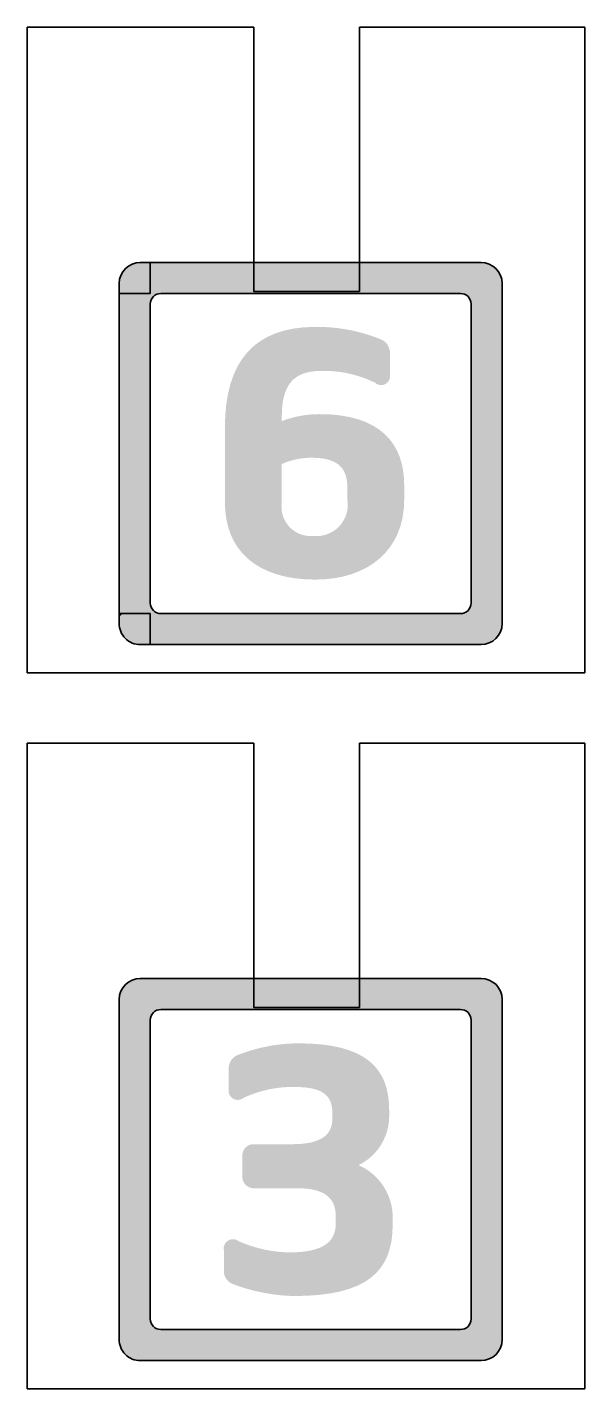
# Model space of a CAD drawing. Header units: millimetres. Extents: x -103 to 297, y 0 to 210.
# Drawn here: x 84.26 to 100.08, y 109.85 to 148.49 of the extents above; entities that cross this region are included whole.
import ezdxf

# ---------------------------------------------------------------- set-up
doc = ezdxf.new("R2010")
doc.units = ezdxf.units.MM
doc.layers.add('_Beschriftung', color=7, linetype='Continuous')
doc.layers.add('Beschnitt', color=7, linetype='Continuous')

msp = doc.modelspace()

# ---------------------------------------------------------------- hatches: boundary and pattern name
at = {"layer": '_Beschriftung', "linetype": 'Continuous', "lineweight": 5}
h = msp.add_hatch(color=7, dxfattribs=at)
edge = h.paths.add_edge_path(flags=0)
edge.add_line((97.13442393571266, 141.8123763598132), (87.47027893571267, 141.8123763598132))
edge.add_arc((87.47027893571267, 141.2123763598132), 0.5999999999999943, 90.00000000000271, 180)
edge.add_line((86.87027893571268, 141.2123763598132), (86.87027893571265, 131.564459359813))
edge.add_arc((87.47027893571267, 131.564459359813), 0.5999999999999943, 180, 270.0000000000026)
edge.add_line((87.4702789357127, 130.964459359813), (97.13442393571277, 130.9644593598132))
edge.add_arc((97.13442393571266, 131.564459359813), 0.5999999999999943, 270, 360)
edge.add_line((97.73442393571266, 131.564459359813), (97.73442393571266, 141.2123763598132))
edge.add_arc((97.13442393571266, 141.2123763598132), 0.5999999999999943, 0, 90)
edge = h.paths.add_edge_path(flags=0)
edge.add_arc((88.05222393571266, 140.6304313598131), 0.2999999999999972, 90, 180)
edge.add_line((87.75222393571266, 140.6304313598131), (87.75222393571265, 132.1464043598131))
edge.add_arc((88.05222393571266, 132.1464043598132), 0.2999999999999972, 180, 270)
edge.add_line((88.05222393571266, 131.8464043598132), (96.55247893571267, 131.8464043598132))
edge.add_arc((96.55247893571267, 132.1464043598132), 0.2999999999999972, 270.0000000000135, 360)
edge.add_line((96.85247893571267, 132.1464043598132), (96.85247893571265, 140.6304313598131))
edge.add_arc((96.55247893571267, 140.6304313598131), 0.2999999999999972, 0, 90)
edge.add_line((96.55247893571267, 140.9304313598132), (88.05222393571266, 140.9304313598132))
h = msp.add_hatch(color=7, dxfattribs=at)
edge = h.paths.add_edge_path(flags=0)
edge.add_line((87.75222393571265, 140.9304313598132), (87.75222393571265, 141.8123763598132))
edge.add_line((87.75222393571265, 141.8123763598132), (87.47027893571267, 141.8123763598132))
edge.add_arc((87.47027893571267, 141.2123763598132), 0.5999999999999943, 90.00000000000271, 180)
edge.add_line((86.87027893571268, 141.2123763598132), (86.87027893571265, 140.9304313598132))
edge.add_line((86.87027893571265, 140.9304313598132), (87.75222393571265, 140.9304313598132))
h = msp.add_hatch(color=7, dxfattribs=at)
edge = h.paths.add_edge_path(flags=0)
edge.add_line((94.95519690036697, 135.0793057337978), (94.95519690036697, 135.4953577337978))
edge.add_spline(control_points=[(94.95519690036697, 135.4953577337978), (94.95519690036697, 136.6741717337978), (94.27262696990375, 137.5062757337978), (92.56125598482937, 137.5062757337978)], knot_values=[0, 0, 0, 0, 1, 1, 1, 1], degree=3, periodic=0)
edge.add_ellipse((92.54574151144816, 134.549556911072), major_axis=(-4.812742796881745e-14, -2.956759638833026), ratio=0.9986188000000022, start_angle=179.6993607639765, end_angle=201.0691427611524)
edge.add_line((91.4829933410542, 137.3081557337978), (91.48299334105415, 137.4369337337978))
edge.add_spline(control_points=[(91.48299334105415, 137.4369337337978), (91.48299334105415, 138.3086617337977), (91.78965519387096, 138.7346197337978), (92.61071757399337, 138.7346197337978)], knot_values=[0, 0, 0, 0, 1, 1, 1, 1], degree=3, periodic=0)
edge.add_ellipse((92.67390941042227, 135.4194394614092), major_axis=(-1.604247598960582e-14, -3.315784145622247), ratio=0.9986187999999991, start_angle=153.9591772993342, end_angle=181.0920030962745, ccw=False)
edge.add_ellipse((94.30089724525875, 138.5860473055822), major_axis=(0, 0.2549444663593536), ratio=0.9986188000000077, start_angle=137.6282574384553, end_angle=282.352080549732)
edge.add_line((94.5496118692222, 138.6405127337978), (94.54961186922215, 139.2150607337978))
edge.add_ellipse((94.14120792273606, 139.2478622260209), major_axis=(0, 0.4102821332818493), ratio=0.9986188000000124, start_angle=265.40807201774, end_angle=339.1119541816518)
edge.add_ellipse((92.49045593957446, 135.2076090074046), major_axis=(0, -4.775517496856176), ratio=0.998618799999999, start_angle=157.8909839342068, end_angle=180.6934918679914)
edge.add_spline(control_points=[(92.43265585300297, 139.9827757337978), (90.64214632526615, 139.9827757337978), (89.87054553430765, 138.9228337337977), (89.87054553430765, 137.1496597337978)], knot_values=[0, 0, 0, 0, 1, 1, 1, 1], degree=3, periodic=0)
edge.add_line((89.87054553430765, 137.1496597337978), (89.87054553430765, 134.9901517337977))
edge.add_spline(control_points=[(89.87054553430765, 134.9901517337977), (89.87054553430765, 133.6726537337977), (90.74106950359415, 132.8108317337978), (92.43265585300297, 132.8108317337978)], knot_values=[0, 0, 0, 0, 1, 1, 1, 1], degree=3, periodic=0)
edge.add_spline(control_points=[(92.43265585300297, 132.8108317337978), (93.91650352792296, 132.8108317337978), (94.95519690036697, 133.6330297337978), (94.95519690036697, 135.0793057337978)], knot_values=[0, 0, 0, 0, 1, 1, 1, 1], degree=3, periodic=0)
edge = h.paths.add_edge_path(flags=0)
edge.add_spline(control_points=[(93.34274909362055, 135.4260157337978), (93.34274909362055, 135.9510337337978), (93.09544114780057, 136.2680257337977), (92.34362499250777, 136.2680257337977)], knot_values=[0, 0, 0, 0, 1, 1, 1, 1], degree=3, periodic=0)
edge.add_ellipse((92.31475951820657, 134.235844659579), major_axis=(0, -2.032386636560994), ratio=0.9986188000000039, start_angle=179.1862149206142, end_angle=204.1640585735738)
edge.add_line((91.48299334105418, 136.0897177337977), (91.48299334105415, 135.0000577337977))
edge.add_ellipse((92.30263419775595, 134.87613646235), major_axis=(0, 0.8300766702727707), ratio=0.9986187999999988, start_angle=81.40258011459926, end_angle=184.8837796150203)
edge.add_ellipse((92.46640145165175, 134.9351680794311), major_axis=(0, 0.8909772851862007), ratio=0.9986188000000071, start_angle=174.0020415886934, end_angle=279.9695559210824)
edge.add_line((93.34274909362044, 135.0892117337978), (93.34274909362055, 135.4260157337978))
h = msp.add_hatch(dxfattribs=at)
h.set_pattern_fill('LINE', angle=45, style=0, pattern_type=0)
h.set_pattern_definition([(45, (0, 0), (-2.245064030267289, 2.245064030267289), [])])
edge = h.paths.add_edge_path(flags=0)
edge.add_line((87.75222393571265, 130.9644593598132), (87.75222393571265, 131.8464043598132))
edge.add_line((87.75222393571265, 131.8464043598132), (86.87027893571265, 131.8464043598132))
edge.add_line((86.87027893571265, 131.8464043598132), (86.87027893571265, 131.564459359813))
edge.add_arc((87.47027893571267, 131.564459359813), 0.5999999999999943, 180, 270.0000000000026)
edge.add_line((87.4702789357127, 130.964459359813), (87.75222393571265, 130.9644593598132))
h = msp.add_hatch(color=7, dxfattribs=at)
edge = h.paths.add_edge_path(flags=0)
edge.add_line((97.13452445193316, 121.4924630226581), (87.47037945193317, 121.4924630226581))
edge.add_arc((87.47037945193317, 120.8924630226581), 0.5999999999999943, 90.00000000000543, 179.9999999999973)
edge.add_line((86.87037945193318, 120.8924630226581), (86.87037945193318, 111.2445460226581))
edge.add_arc((87.47037945193317, 111.2445460226581), 0.5999999999999943, 180, 270.0000000000054)
edge.add_line((87.47037945193323, 110.6445460226581), (97.13452445193327, 110.6445460226581))
edge.add_arc((97.13452445193327, 111.2445460226581), 0.5999999999999943, 270, 360)
edge.add_line((97.73452445193327, 111.2445460226581), (97.73452445193327, 120.8924630226581))
edge.add_arc((97.13452445193327, 120.8924630226581), 0.5999999999999943, 2.7141e-12, 90)
edge = h.paths.add_edge_path(flags=0)
edge.add_arc((88.05232445193327, 120.3105180226581), 0.2999999999999972, 90, 180)
edge.add_line((87.75232445193328, 120.3105180226581), (87.75232445193315, 111.8264910226581))
edge.add_arc((88.05232445193327, 111.8264910226581), 0.2999999999999972, 180, 270)
edge.add_line((88.05232445193327, 111.5264910226581), (96.55257945193317, 111.5264910226581))
edge.add_arc((96.55257945193317, 111.8264910226581), 0.2999999999999972, 270, 360)
edge.add_line((96.85257945193317, 111.8264910226581), (96.85257945193335, 120.3105180226581))
edge.add_arc((96.55257945193317, 120.3105180226581), 0.2999999999999972, 0, 90)
edge.add_line((96.55257945193317, 120.6105180226581), (88.05232445193327, 120.6105180226581))
h = msp.add_hatch(color=7, dxfattribs=at)
edge = h.paths.add_edge_path(flags=0)
edge.add_spline(control_points=[(91.82840131556075, 112.4774959728118), (93.94535733177996, 112.4774959728118), (94.62792726224315, 113.2105399728118), (94.62792726224315, 114.5082259728118)], knot_values=[0, 0, 0, 0, 1, 1, 1, 1], degree=3, periodic=0)
edge.add_line((94.62792726224315, 114.5082259728118), (94.62792726224315, 114.6865339728119))
edge.add_ellipse((93.01933696938626, 114.7137894940432), major_axis=(0, 1.611045720425427), ratio=0.9986188000000005, start_angle=269.0292886105223, end_angle=336.6209624173109)
edge.add_ellipse((92.98312708995955, 117.5848086411121), major_axis=(0, -1.548094003470458), ratio=0.9986187999999987, start_angle=25.87205719897262, end_angle=89.42076489259335)
edge.add_line((94.5290040839152, 117.5691799728117), (94.52900408391515, 117.7474879728118))
edge.add_spline(control_points=[(94.52900408391515, 117.7474879728118), (94.52900408391515, 118.9560199728118), (93.86621878911755, 119.6494399728118), (91.94710912955436, 119.6494399728118)], knot_values=[0, 0, 0, 0, 1, 1, 1, 1], degree=3, periodic=0)
edge.add_ellipse((91.98111479855815, 114.8682147047328), major_axis=(0, 4.78134653112202), ratio=0.9986187999999989, start_angle=0.4074998252630367, end_angle=21.28676419855008)
edge.add_ellipse((90.37462687345847, 118.9459453079861), major_axis=(0, 0.3981346304909222), ratio=0.9986188000000106, start_angle=18.90797330794596, end_angle=94.97832801665939)
edge.add_line((89.97853788082719, 118.9114429728118), (89.97853788082715, 118.3567069728118))
edge.add_ellipse((90.23542315149636, 118.305042632337), major_axis=(0, 0.2623774297139198), ratio=0.9986187999999988, start_angle=78.62846883143281, end_angle=219.9793859115681)
edge.add_ellipse((91.78959024818887, 115.1251023153915), major_axis=(0, -3.286317477182823), ratio=0.9986187999999991, start_angle=179.3233269462758, end_angle=204.9454949373014, ccw=False)
edge.add_spline(control_points=[(91.82840131556075, 118.4111899728118), (92.62967906001755, 118.4111899728118), (92.91655627716877, 118.1833519728118), (92.91655627716877, 117.6781459728118)], knot_values=[0, 0, 0, 0, 1, 1, 1, 1], degree=3, periodic=0)
edge.add_line((92.91655627716877, 117.6781459728118), (92.91655627716877, 117.4998379728118))
edge.add_spline(control_points=[(92.91655627716877, 117.4998379728118), (92.91655627716877, 117.0441619728118), (92.58021747085355, 116.7866059728118), (91.77893972639676, 116.7866059728118)], knot_values=[0, 0, 0, 0, 1, 1, 1, 1], degree=3, periodic=0)
edge.add_line((91.77893972639676, 116.7866059728118), (90.72046171828715, 116.7866059728118))
edge.add_ellipse((90.68554291158937, 116.4649570760726), major_axis=(0, -0.323543986320173), ratio=0.9986188000000128, start_angle=173.8041276834047, end_angle=276.2128893745461)
edge.add_line((90.36433827630641, 116.4299899728117), (90.36433827630636, 115.8950659728119))
edge.add_ellipse((90.68554291158937, 115.860098869551), major_axis=(0, 0.323543986320173), ratio=0.9986188000000128, start_angle=83.78711062544883, end_angle=186.1958723165953)
edge.add_line((90.7204617182872, 115.5384499728118), (91.89764754039037, 115.5384499728118))
edge.add_spline(control_points=[(91.89764754039037, 115.5384499728118), (92.67914064918155, 115.5384499728118), (93.01547945549676, 115.2808939728119), (93.01547945549676, 114.7261579728118)], knot_values=[0, 0, 0, 0, 1, 1, 1, 1], degree=3, periodic=0)
edge.add_line((93.01547945549676, 114.7261579728118), (93.01547945549676, 114.5478499728118))
edge.add_spline(control_points=[(93.01547945549676, 114.5478499728118), (93.01547945549676, 113.9931139728119), (92.62967906001755, 113.7157459728118), (91.68990886590156, 113.7157459728118)], knot_values=[0, 0, 0, 0, 1, 1, 1, 1], degree=3, periodic=0)
edge.add_ellipse((91.76033348776356, 117.4011350937964), major_axis=(0, 3.68606379887108), ratio=0.9986187999999996, start_angle=156.0680143263291, end_angle=178.9052600856319, ccw=False)
edge.add_ellipse((90.09970283361947, 113.8261671226737), major_axis=(0, -0.2649680833085074), ratio=0.9986188000000121, start_angle=141.2632235675133, end_angle=281.1090073742107)
edge.add_line((89.84004543116797, 113.7751819728118), (89.84004543116795, 113.2204459728118))
edge.add_ellipse((90.23482281612415, 113.1880507705958), major_axis=(0, -0.39664851465325), ratio=0.9986188000000134, start_angle=265.3088525400005, end_angle=342.7221535565413)
edge.add_ellipse((91.95278367517297, 117.7116676574824), major_axis=(0, 5.235653447441631), ratio=0.9986188000000003, start_angle=159.4707738280709, end_angle=178.6387066258791)

# ---------------------------------------------------------------- linework, layer by layer
at = {"layer": '_Beschriftung', "color": 7, "linetype": 'Continuous', "lineweight": 35}
for p, q in [((97.13442393571266, 141.8123763598132), (87.47027893571267, 141.8123763598132)), ((87.75222393571265, 141.8123763598132), (87.47027893571267, 141.8123763598132)), ((87.75222393571265, 140.9304313598132), (87.75222393571265, 141.8123763598132)), ((86.87027893571265, 141.2123763598132), (86.87027893571265, 131.564459359813)), ((86.87027893571265, 141.2123763598132), (86.87027893571265, 140.9304313598132)), ((97.73442393571266, 131.564459359813), (97.73442393571266, 141.2123763598132)), ((86.87027893571265, 140.9304313598132), (87.75222393571265, 140.9304313598132)), ((96.55247893571267, 140.9304313598132), (88.05222393571277, 140.9304313598132)), ((87.75222393571265, 140.6304313598131), (87.75222393571265, 132.1464043598131)), ((96.85247893571265, 132.1464043598132), (96.85247893571265, 140.6304313598131)), ((87.75222393571265, 131.8464043598132), (86.87027893571265, 131.8464043598132)), ((86.87027893571265, 131.8464043598132), (86.87027893571265, 131.564459359813)), ((87.75222393571265, 130.9644593598132), (87.75222393571265, 131.8464043598132)), ((88.05222393571266, 131.8464043598132), (96.55247893571267, 131.8464043598132)), ((87.47027893571267, 130.9644593598131), (97.13442393571277, 130.9644593598132)), ((87.47027893571267, 130.9644593598131), (87.75222393571265, 130.9644593598132)), ((97.13452445193316, 121.4924630226581), (87.47037945193317, 121.4924630226581)), ((86.87037945193318, 120.8924630226581), (86.87037945193318, 111.2445460226581)), ((96.55257945193317, 120.6105180226581), (88.05232445193327, 120.6105180226581)), ((97.73452445193327, 111.2445460226581), (97.73452445193327, 120.8924630226581)), ((87.75232445193315, 120.3105180226581), (87.75232445193315, 111.8264910226581)), ((96.85257945193315, 111.8264910226581), (96.85257945193335, 120.3105180226581)), ((88.05232445193327, 111.5264910226581), (96.55257945193317, 111.5264910226581)), ((87.47037945193325, 110.6445460226581), (97.13452445193327, 110.6445460226581))]:
    msp.add_line(p, q, dxfattribs=at)
for centre, radius, start, end in [((87.47027893571267, 141.2123763598132), 0.5999999999999943, 90.00000000000271, 180), ((87.47027893571267, 141.2123763598132), 0.5999999999999943, 90.00000000000271, 180), ((97.13442393571266, 141.2123763598132), 0.5999999999999943, 0, 90), ((88.05222393571266, 140.6304313598131), 0.2999999999999972, 90, 180), ((96.55247893571267, 140.6304313598131), 0.2999999999999972, 0, 90), ((88.05222393571266, 132.1464043598132), 0.2999999999999972, 180, 270), ((96.55247893571267, 132.1464043598132), 0.2999999999999972, 270.0000000000135, 0), ((87.47027893571267, 131.564459359813), 0.5999999999999943, 180, 270.0000000000026), ((87.47027893571267, 131.564459359813), 0.5999999999999943, 180, 270.0000000000026), ((97.13442393571266, 131.564459359813), 0.5999999999999943, 270, 0), ((87.47037945193317, 120.8924630226581), 0.5999999999999943, 90.00000000000543, 179.9999999999973), ((97.13452445193327, 120.8924630226581), 0.5999999999999943, 2.7141e-12, 90), ((88.05232445193327, 120.3105180226581), 0.2999999999999972, 90, 180), ((96.55257945193317, 120.3105180226581), 0.2999999999999972, 0, 90), ((88.05232445193327, 111.8264910226581), 0.2999999999999972, 180, 270), ((96.55257945193317, 111.8264910226581), 0.2999999999999972, 270, 0), ((87.47037945193317, 111.2445460226581), 0.5999999999999943, 180, 270.0000000000054), ((97.13452445193327, 111.2445460226581), 0.5999999999999943, 270, 0)]:
    msp.add_arc(centre, radius, start, end, dxfattribs=at)
at = {"layer": 'Beschnitt', "color": 7, "linetype": 'Continuous', "lineweight": 35, "flags": 128}
for points in [[(93.68610793344706, 148.4873783649104), (93.68610793344706, 140.9885954047104), (90.68610793344706, 140.9885954047104), (90.68610793344706, 148.4873783649104), (84.26312345114707, 148.4873783649104), (84.26312345114707, 130.1673783649104), (100.0761079334471, 130.1673783649104), (100.0761079334471, 148.4873783649104)], [(93.68610793344706, 128.1654710636104), (93.68610793344706, 120.6666881034104), (90.68610793344706, 120.6666881034104), (90.68610793344706, 128.1654710636104), (84.26312345114707, 128.1654710636104), (84.26312345114707, 109.8454710636104), (100.0761079334471, 109.8454710636104), (100.0761079334471, 128.1654710636104)]]:
    msp.add_lwpolyline(points, close=True, dxfattribs=at)

doc.saveas('drawing.dxf')
